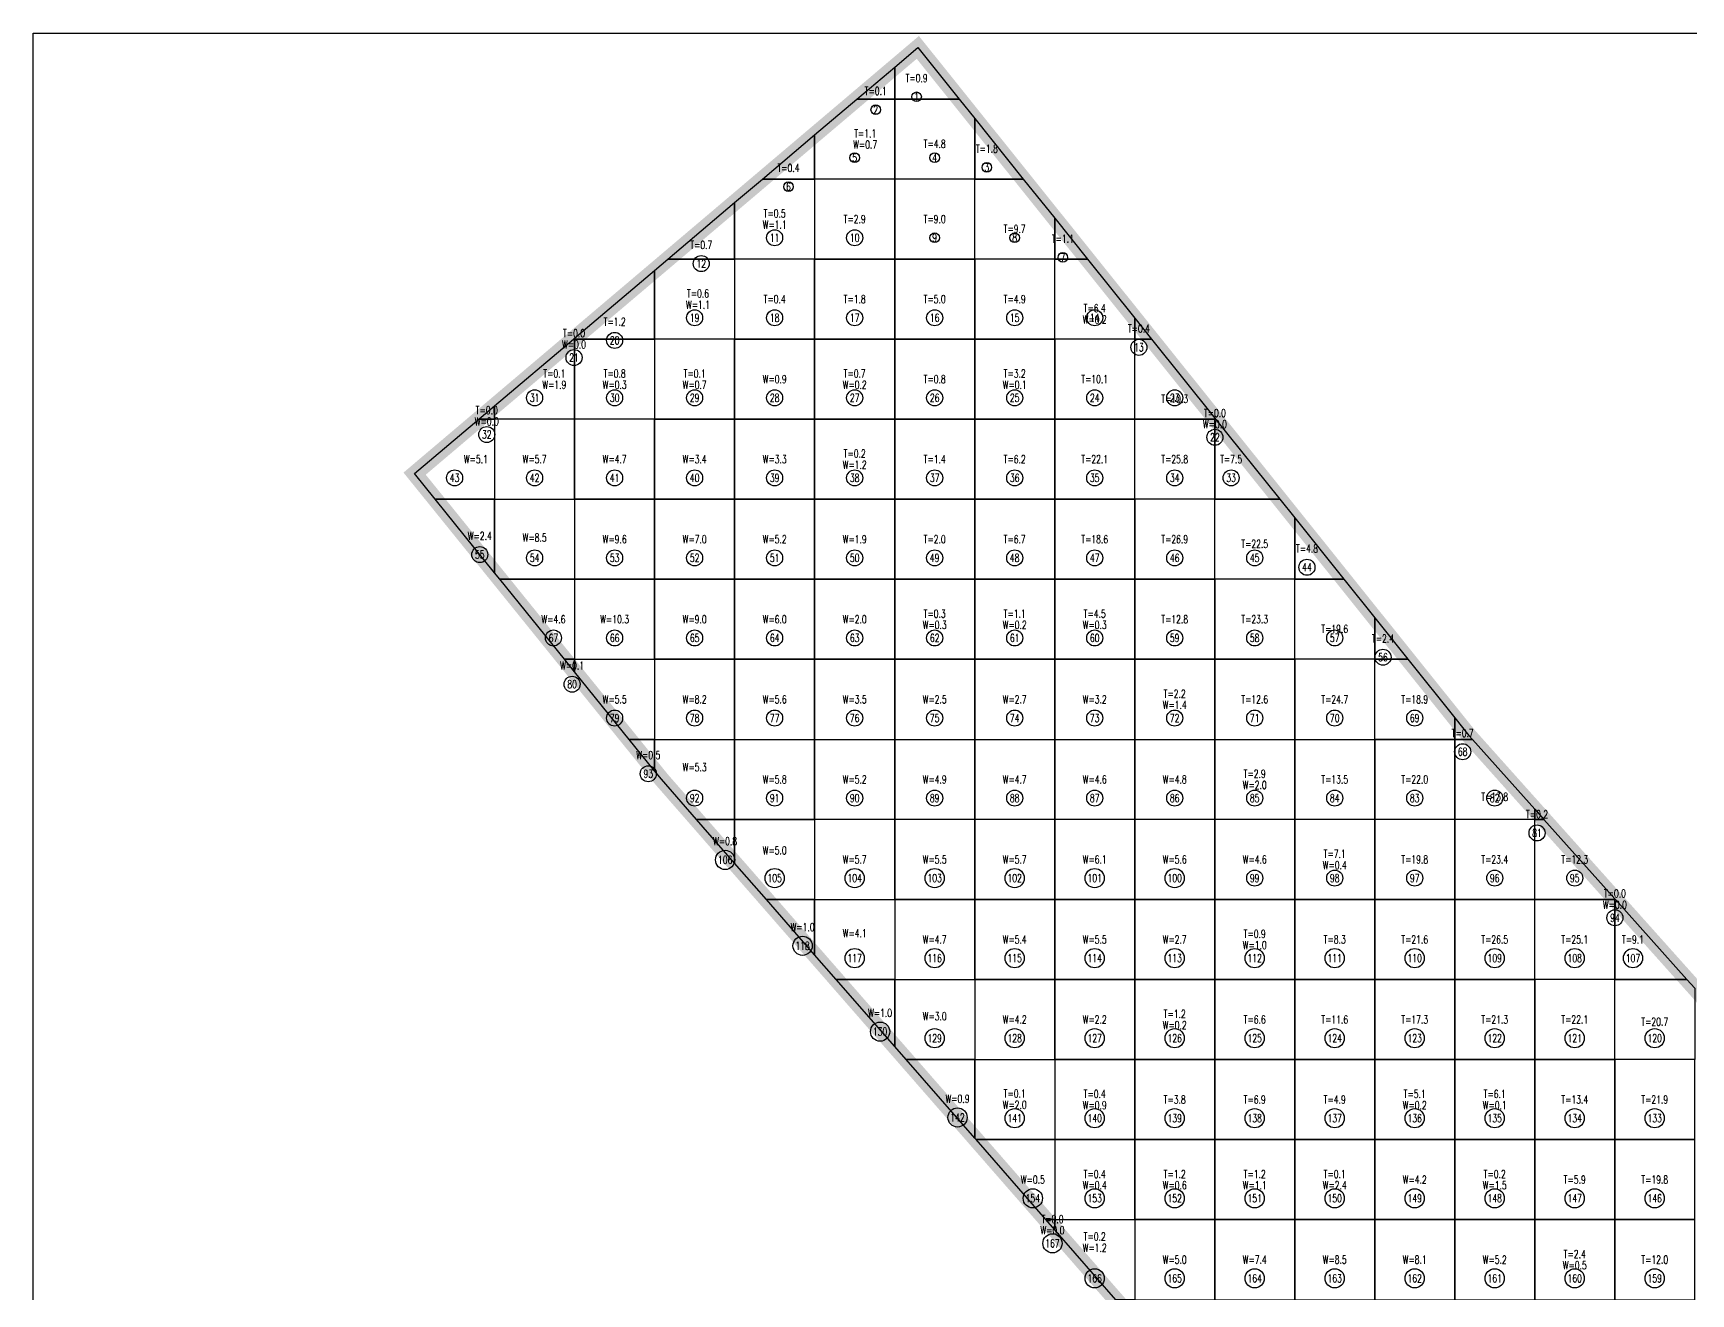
# Model space of a CAD drawing. Extents: x 4283 to 40403, y 1134 to 1764.
# Drawn here: x 19063.5 to 19149.8, y 1606.7 to 1672.4 of the extents above; entities that cross this region are included whole.
import ezdxf
from ezdxf.enums import TextEntityAlignment as Align

# ---------------------------------------------------------------- set-up
doc = ezdxf.new("R2010")
doc.units = 0
for name, color, linetype in [('tdz_23-2方格网', 2, 'Continuous'), ('tdz_23-2方格网计算', 7, 'Continuous'), ('tdz_土方计算图', 7, 'Continuous'), ('tdz_格田', 6, 'Continuous')]:
    doc.layers.add(name, color=color, linetype=linetype)
doc.styles.add('GLandNum', font='txt_____.ttf', dxfattribs={"width": 0.7, "height": 0.5})

msp = doc.modelspace()

# ---------------------------------------------------------------- linework, layer by layer
at = {"layer": 'tdz_23-2方格网', "linetype": 'Continuous'}
for points in [[(19111.686, 1668.93, 2832.918), (19108.327, 1668.93, 2833.15), (19108.327, 1670.596, 2833.1), (19109.533, 1671.617, 2833.025)], [(19108.327, 1670.596, 2833.1), (19108.327, 1668.93, 2833.15), (19106.36, 1668.93, 2833.222)], [(19106.36, 1668.93, 2833.222), (19108.327, 1668.93, 2833.15), (19108.327, 1664.764, 2833.095), (19104.16, 1664.764, 2833.436), (19104.16, 1667.068, 2833.359)], [(19112.494, 1667.923, 2832.878), (19112.494, 1664.764, 2832.675), (19108.327, 1664.764, 2833.095), (19108.327, 1668.93, 2833.15), (19111.686, 1668.93, 2832.918)], [(19115.025, 1664.764, 2832.751), (19112.494, 1664.764, 2832.675), (19112.494, 1667.923, 2832.878)], [(19104.16, 1667.068, 2833.359), (19104.16, 1664.764, 2833.436), (19101.439, 1664.764, 2833.528)], [(19101.439, 1664.764, 2833.528), (19104.16, 1664.764, 2833.436), (19104.16, 1660.597, 2833.577), (19099.994, 1660.597, 2833.726), (19099.994, 1663.54, 2833.618)], [(19104.16, 1664.764, 2833.436), (19104.16, 1660.597, 2833.577), (19108.327, 1660.597, 2833.258), (19108.327, 1664.764, 2833.095)], [(19108.327, 1664.764, 2833.095), (19108.327, 1660.597, 2833.258), (19112.494, 1660.597, 2832.751), (19112.494, 1664.764, 2832.675)], [(19116.66, 1662.722, 2832.682), (19116.66, 1660.597, 2832.592), (19112.494, 1660.597, 2832.751), (19112.494, 1664.764, 2832.675), (19115.025, 1664.764, 2832.751)], [(19099.994, 1663.54, 2833.618), (19099.994, 1660.597, 2833.726), (19096.517, 1660.597, 2833.834)], [(19118.363, 1660.597, 2832.591), (19116.66, 1660.597, 2832.592), (19116.66, 1662.722, 2832.682)], [(19096.517, 1660.597, 2833.834), (19099.994, 1660.597, 2833.726), (19099.994, 1656.43, 2833.903), (19095.827, 1656.43, 2834.018), (19095.827, 1660.012, 2833.877)], [(19099.994, 1660.597, 2833.726), (19099.994, 1656.43, 2833.903), (19104.16, 1656.43, 2833.662), (19104.16, 1660.597, 2833.577)], [(19104.16, 1660.597, 2833.577), (19104.16, 1656.43, 2833.662), (19108.327, 1656.43, 2833.406), (19108.327, 1660.597, 2833.258)], [(19108.327, 1660.597, 2833.258), (19108.327, 1656.43, 2833.406), (19112.494, 1656.43, 2833.29), (19112.494, 1660.597, 2832.751)], [(19112.494, 1660.597, 2832.751), (19112.494, 1656.43, 2833.29), (19116.66, 1656.43, 2833.177), (19116.66, 1660.597, 2832.592)], [(19120.827, 1657.522, 2832.47), (19120.827, 1656.43, 2832.452), (19116.66, 1656.43, 2833.177), (19116.66, 1660.597, 2832.592), (19118.363, 1660.597, 2832.591)], [(19095.827, 1660.012, 2833.877), (19095.827, 1656.43, 2834.018), (19091.66, 1656.43, 2834.137), (19091.66, 1656.484, 2834.136)], [(19121.701, 1656.43, 2832.439), (19120.827, 1656.43, 2832.452), (19120.827, 1657.522, 2832.47)], [(19091.596, 1656.43, 2834.14), (19091.66, 1656.43, 2834.137), (19091.66, 1652.264, 2834.422), (19087.494, 1652.264, 2834.606), (19087.494, 1652.956, 2834.551)], [(19091.66, 1656.484, 2834.136), (19091.66, 1656.43, 2834.137), (19091.596, 1656.43, 2834.14)], [(19091.66, 1652.264, 2834.422), (19091.66, 1656.43, 2834.137), (19095.827, 1656.43, 2834.018), (19095.827, 1652.264, 2834.208)], [(19095.827, 1656.43, 2834.018), (19095.827, 1652.264, 2834.208), (19099.994, 1652.264, 2834.039), (19099.994, 1656.43, 2833.903)], [(19099.994, 1656.43, 2833.903), (19099.994, 1652.264, 2834.039), (19104.16, 1652.264, 2833.854), (19104.16, 1656.43, 2833.662)], [(19104.16, 1656.43, 2833.662), (19104.16, 1652.264, 2833.854), (19108.327, 1652.264, 2833.537), (19108.327, 1656.43, 2833.406)], [(19108.327, 1656.43, 2833.406), (19108.327, 1652.264, 2833.537), (19112.494, 1652.264, 2833.412), (19112.494, 1656.43, 2833.29)], [(19112.494, 1656.43, 2833.29), (19112.494, 1652.264, 2833.412), (19116.66, 1652.264, 2832.852), (19116.66, 1656.43, 2833.177)], [(19116.66, 1656.43, 2833.177), (19116.66, 1652.264, 2832.852), (19120.827, 1652.264, 2832.131), (19120.827, 1656.43, 2832.452)], [(19124.994, 1652.322, 2832.323), (19124.994, 1652.264, 2832.323), (19120.827, 1652.264, 2832.131), (19120.827, 1656.43, 2832.452), (19121.701, 1656.43, 2832.439)], [(19087.494, 1652.956, 2834.551), (19087.494, 1652.264, 2834.606), (19086.675, 1652.264, 2834.637)], [(19086.675, 1652.264, 2834.637), (19087.494, 1652.264, 2834.606), (19087.494, 1648.097, 2834.973), (19084.403, 1648.097, 2834.973), (19083.327, 1649.429, 2834.987)], [(19087.494, 1652.264, 2834.606), (19087.494, 1648.097, 2834.973), (19091.66, 1648.097, 2834.781), (19091.66, 1652.264, 2834.422)], [(19091.66, 1652.264, 2834.422), (19091.66, 1648.097, 2834.781), (19095.827, 1648.097, 2834.465), (19095.827, 1652.264, 2834.208)], [(19095.827, 1652.264, 2834.208), (19095.827, 1648.097, 2834.465), (19099.994, 1648.097, 2834.223), (19099.994, 1652.264, 2834.039)], [(19099.994, 1652.264, 2834.039), (19099.994, 1648.097, 2834.223), (19104.16, 1648.097, 2834.032), (19104.16, 1652.264, 2833.854)], [(19104.16, 1652.264, 2833.854), (19104.16, 1648.097, 2834.032), (19108.327, 1648.097, 2833.654), (19108.327, 1652.264, 2833.537)], [(19108.327, 1652.264, 2833.537), (19108.327, 1648.097, 2833.654), (19112.494, 1648.097, 2833.346), (19112.494, 1652.264, 2833.412)], [(19112.494, 1652.264, 2833.412), (19112.494, 1648.097, 2833.346), (19116.66, 1648.097, 2832.779), (19116.66, 1652.264, 2832.852)], [(19116.66, 1652.264, 2832.852), (19116.66, 1648.097, 2832.779), (19120.827, 1648.097, 2831.929), (19120.827, 1652.264, 2832.131)], [(19120.827, 1648.097, 2831.929), (19120.827, 1652.264, 2832.131), (19124.994, 1652.264, 2832.323), (19124.994, 1648.097, 2832.045)], [(19125.04, 1652.264, 2832.322), (19124.994, 1652.264, 2832.323), (19124.994, 1652.322, 2832.323)], [(19124.994, 1652.264, 2832.323), (19125.04, 1652.264, 2832.322), (19128.378, 1648.097, 2832.204), (19124.994, 1648.097, 2832.045)], [(19084.403, 1648.097, 2834.973), (19087.494, 1648.097, 2834.973), (19087.494, 1644.273, 2834.938)], [(19087.494, 1644.273, 2834.938), (19087.494, 1648.097, 2834.973), (19091.66, 1648.097, 2834.781), (19091.66, 1643.93, 2834.997), (19087.77, 1643.93, 2834.934)], [(19091.66, 1648.097, 2834.781), (19091.66, 1643.93, 2834.997), (19095.827, 1643.93, 2834.692), (19095.827, 1648.097, 2834.465)], [(19095.827, 1648.097, 2834.465), (19095.827, 1643.93, 2834.692), (19099.994, 1643.93, 2834.431), (19099.994, 1648.097, 2834.223)], [(19099.994, 1648.097, 2834.223), (19099.994, 1643.93, 2834.431), (19104.16, 1643.93, 2834.121), (19104.16, 1648.097, 2834.032)], [(19104.16, 1648.097, 2834.032), (19104.16, 1643.93, 2834.121), (19108.327, 1643.93, 2833.776), (19108.327, 1648.097, 2833.654)], [(19108.327, 1648.097, 2833.654), (19108.327, 1643.93, 2833.776), (19112.494, 1643.93, 2833.526), (19112.494, 1648.097, 2833.346)], [(19112.494, 1648.097, 2833.346), (19112.494, 1643.93, 2833.526), (19116.66, 1643.93, 2833.249), (19116.66, 1648.097, 2832.779)], [(19116.66, 1648.097, 2832.779), (19116.66, 1643.93, 2833.249), (19120.827, 1643.93, 2832.597), (19120.827, 1648.097, 2831.929)], [(19120.827, 1648.097, 2831.929), (19120.827, 1643.93, 2832.597), (19124.994, 1643.93, 2832.099), (19124.994, 1648.097, 2832.045)], [(19129.16, 1647.121, 2832.177), (19129.16, 1643.93, 2831.959), (19124.994, 1643.93, 2832.099), (19124.994, 1648.097, 2832.045), (19128.378, 1648.097, 2832.204)], [(19131.717, 1643.93, 2832.088), (19129.16, 1643.93, 2831.959), (19129.16, 1647.121, 2832.177)], [(19087.77, 1643.93, 2834.934), (19091.66, 1643.93, 2834.997), (19091.66, 1639.764, 2834.91), (19091.138, 1639.764, 2834.894)], [(19091.66, 1643.93, 2834.997), (19091.66, 1639.764, 2834.91), (19095.827, 1639.764, 2834.823), (19095.827, 1643.93, 2834.692)], [(19095.827, 1643.93, 2834.692), (19095.827, 1639.764, 2834.823), (19099.994, 1639.764, 2834.532), (19099.994, 1643.93, 2834.431)], [(19099.994, 1643.93, 2834.431), (19099.994, 1639.764, 2834.532), (19104.16, 1639.764, 2834.228), (19104.16, 1643.93, 2834.121)], [(19104.16, 1643.93, 2834.121), (19104.16, 1639.764, 2834.228), (19108.327, 1639.764, 2833.93), (19108.327, 1643.93, 2833.776)], [(19108.327, 1643.93, 2833.776), (19108.327, 1639.764, 2833.93), (19112.494, 1639.764, 2833.731), (19112.494, 1643.93, 2833.526)], [(19112.494, 1643.93, 2833.526), (19112.494, 1639.764, 2833.731), (19116.66, 1639.764, 2833.572), (19116.66, 1643.93, 2833.249)], [(19116.66, 1643.93, 2833.249), (19116.66, 1639.764, 2833.572), (19120.827, 1639.764, 2833.402), (19120.827, 1643.93, 2832.597)], [(19120.827, 1643.93, 2832.597), (19120.827, 1639.764, 2833.402), (19124.994, 1639.764, 2832.492), (19124.994, 1643.93, 2832.099)], [(19124.994, 1643.93, 2832.099), (19124.994, 1639.764, 2832.492), (19129.16, 1639.764, 2832.233), (19129.16, 1643.93, 2831.959)], [(19133.327, 1641.921, 2832.031), (19133.327, 1639.764, 2831.874), (19129.16, 1639.764, 2832.233), (19129.16, 1643.93, 2831.959), (19131.717, 1643.93, 2832.088)], [(19135.055, 1639.764, 2831.97), (19133.327, 1639.764, 2831.874), (19133.327, 1641.921, 2832.031)], [(19091.138, 1639.764, 2834.894), (19091.66, 1639.764, 2834.91), (19091.66, 1639.117, 2834.888)], [(19091.66, 1639.117, 2834.888), (19091.66, 1639.764, 2834.91), (19095.827, 1639.764, 2834.823), (19095.827, 1635.597, 2834.847), (19094.505, 1635.597, 2834.855)], [(19095.827, 1639.764, 2834.823), (19095.827, 1635.597, 2834.847), (19099.994, 1635.597, 2834.567), (19099.994, 1639.764, 2834.532)], [(19099.994, 1639.764, 2834.532), (19099.994, 1635.597, 2834.567), (19104.16, 1635.597, 2834.331), (19104.16, 1639.764, 2834.228)], [(19104.16, 1639.764, 2834.228), (19104.16, 1635.597, 2834.331), (19108.327, 1635.597, 2834.119), (19108.327, 1639.764, 2833.93)], [(19108.327, 1639.764, 2833.93), (19108.327, 1635.597, 2834.119), (19112.494, 1635.597, 2833.924), (19112.494, 1639.764, 2833.731)], [(19112.494, 1639.764, 2833.731), (19112.494, 1635.597, 2833.924), (19116.66, 1635.597, 2833.733), (19116.66, 1639.764, 2833.572)], [(19116.66, 1639.764, 2833.572), (19116.66, 1635.597, 2833.733), (19120.827, 1635.597, 2833.542), (19120.827, 1639.764, 2833.402)], [(19120.827, 1639.764, 2833.402), (19120.827, 1635.597, 2833.542), (19124.994, 1635.597, 2833.354), (19124.994, 1639.764, 2832.492)], [(19124.994, 1639.764, 2832.492), (19124.994, 1635.597, 2833.354), (19129.16, 1635.597, 2832.209), (19129.16, 1639.764, 2832.233)], [(19129.16, 1639.764, 2832.233), (19129.16, 1635.597, 2832.209), (19133.327, 1635.597, 2831.907), (19133.327, 1639.764, 2831.874)], [(19137.494, 1636.72, 2831.884), (19137.494, 1635.597, 2831.885), (19133.327, 1635.597, 2831.907), (19133.327, 1639.764, 2831.874), (19135.055, 1639.764, 2831.97)], [(19138.412, 1635.597, 2831.858), (19137.494, 1635.597, 2831.885), (19137.494, 1636.72, 2831.884), (19138.234, 1635.796, 2831.858)], [(19094.505, 1635.597, 2834.855), (19095.827, 1635.597, 2834.847), (19095.827, 1633.962, 2834.839)], [(19095.827, 1633.962, 2834.839), (19095.827, 1635.597, 2834.847), (19099.994, 1635.597, 2834.567), (19099.994, 1631.43, 2834.688), (19098.009, 1631.43, 2834.777), (19096.185, 1633.519, 2834.835)], [(19099.994, 1631.43, 2834.688), (19099.994, 1635.597, 2834.567), (19104.16, 1635.597, 2834.331), (19104.16, 1631.43, 2834.488)], [(19104.16, 1631.43, 2834.488), (19104.16, 1635.597, 2834.331), (19108.327, 1635.597, 2834.119), (19108.327, 1631.43, 2834.289)], [(19108.327, 1631.43, 2834.289), (19108.327, 1635.597, 2834.119), (19112.494, 1635.597, 2833.924), (19112.494, 1631.43, 2834.082)], [(19112.494, 1631.43, 2834.082), (19112.494, 1635.597, 2833.924), (19116.66, 1635.597, 2833.733), (19116.66, 1631.43, 2833.883)], [(19116.66, 1631.43, 2833.883), (19116.66, 1635.597, 2833.733), (19120.827, 1635.597, 2833.542), (19120.827, 1631.43, 2833.685)], [(19120.827, 1631.43, 2833.685), (19120.827, 1635.597, 2833.542), (19124.994, 1635.597, 2833.354), (19124.994, 1631.43, 2833.508)], [(19124.994, 1631.43, 2833.508), (19124.994, 1635.597, 2833.354), (19129.16, 1635.597, 2832.209), (19129.16, 1631.43, 2833.307)], [(19129.16, 1631.43, 2833.307), (19129.16, 1635.597, 2832.209), (19133.327, 1635.597, 2831.907), (19133.327, 1631.43, 2832.378)], [(19133.327, 1631.43, 2832.378), (19133.327, 1635.597, 2831.907), (19137.494, 1635.597, 2831.885), (19137.494, 1631.43, 2832.042)], [(19141.66, 1631.965, 2831.838), (19141.66, 1631.43, 2831.789), (19137.494, 1631.43, 2832.042), (19137.494, 1635.597, 2831.885), (19138.412, 1635.597, 2831.858)], [(19142.138, 1631.43, 2831.835), (19141.66, 1631.43, 2831.789), (19141.66, 1631.965, 2831.838)], [(19098.009, 1631.43, 2834.777), (19099.994, 1631.43, 2834.688), (19099.994, 1629.158, 2834.713)], [(19099.994, 1629.158, 2834.713), (19099.994, 1631.43, 2834.688), (19104.16, 1631.43, 2834.488), (19104.16, 1627.264, 2834.558), (19101.648, 1627.264, 2834.661)], [(19104.16, 1631.43, 2834.488), (19104.16, 1627.264, 2834.558), (19108.327, 1627.264, 2834.359), (19108.327, 1631.43, 2834.289)], [(19108.327, 1631.43, 2834.289), (19108.327, 1627.264, 2834.359), (19112.494, 1627.264, 2834.167), (19112.494, 1631.43, 2834.082)], [(19112.494, 1631.43, 2834.082), (19112.494, 1627.264, 2834.167), (19116.66, 1627.264, 2834.023), (19116.66, 1631.43, 2833.883)], [(19116.66, 1631.43, 2833.883), (19116.66, 1627.264, 2834.023), (19120.827, 1627.264, 2833.839), (19120.827, 1631.43, 2833.685)], [(19120.827, 1631.43, 2833.685), (19120.827, 1627.264, 2833.839), (19124.994, 1627.264, 2833.567), (19124.994, 1631.43, 2833.508)], [(19124.994, 1631.43, 2833.508), (19124.994, 1627.264, 2833.567), (19129.16, 1627.264, 2833.31), (19129.16, 1631.43, 2833.307)], [(19129.16, 1631.43, 2833.307), (19129.16, 1627.264, 2833.31), (19133.327, 1627.264, 2832.427), (19133.327, 1631.43, 2832.378)], [(19133.327, 1631.43, 2832.378), (19133.327, 1627.264, 2832.427), (19137.494, 1627.264, 2832.062), (19137.494, 1631.43, 2832.042)], [(19137.494, 1631.43, 2832.042), (19137.494, 1627.264, 2832.062), (19141.66, 1627.264, 2831.758), (19141.66, 1631.43, 2831.789)], [(19145.827, 1627.305, 2831.812), (19145.827, 1627.264, 2831.812), (19141.66, 1627.264, 2831.758), (19141.66, 1631.43, 2831.789), (19142.138, 1631.43, 2831.835)], [(19101.648, 1627.264, 2834.661), (19104.16, 1627.264, 2834.558), (19104.16, 1624.387, 2834.581)], [(19104.16, 1624.387, 2834.581), (19104.16, 1627.264, 2834.558), (19108.327, 1627.264, 2834.359), (19108.327, 1623.097, 2834.429), (19105.287, 1623.097, 2834.545)], [(19108.327, 1627.264, 2834.359), (19108.327, 1623.097, 2834.429), (19112.494, 1623.097, 2834.229), (19112.494, 1627.264, 2834.167)], [(19112.494, 1627.264, 2834.167), (19112.494, 1623.097, 2834.229), (19116.66, 1623.097, 2834.097), (19116.66, 1627.264, 2834.023)], [(19116.66, 1627.264, 2834.023), (19116.66, 1623.097, 2834.097), (19120.827, 1623.097, 2833.789), (19120.827, 1627.264, 2833.839)], [(19120.827, 1627.264, 2833.839), (19120.827, 1623.097, 2833.789), (19124.994, 1623.097, 2833.489), (19124.994, 1627.264, 2833.567)], [(19124.994, 1627.264, 2833.567), (19124.994, 1623.097, 2833.489), (19129.16, 1623.097, 2833.082), (19129.16, 1627.264, 2833.31)], [(19129.16, 1627.264, 2833.31), (19129.16, 1623.097, 2833.082), (19133.327, 1623.097, 2832.57), (19133.327, 1627.264, 2832.427)], [(19133.327, 1627.264, 2832.427), (19133.327, 1623.097, 2832.57), (19137.494, 1623.097, 2832.003), (19137.494, 1627.264, 2832.062)], [(19137.494, 1627.264, 2832.062), (19137.494, 1623.097, 2832.003), (19141.66, 1623.097, 2831.81), (19141.66, 1627.264, 2831.758)], [(19141.66, 1623.097, 2831.81), (19141.66, 1627.264, 2831.758), (19145.827, 1627.264, 2831.812), (19145.827, 1623.097, 2831.678)], [(19145.864, 1627.264, 2831.812), (19145.827, 1627.264, 2831.812), (19145.827, 1627.305, 2831.812)], [(19145.827, 1627.264, 2831.812), (19145.864, 1627.264, 2831.812), (19149.589, 1623.097, 2831.789), (19145.827, 1623.097, 2831.678)], [(19105.287, 1623.097, 2834.545), (19108.327, 1623.097, 2834.429), (19108.327, 1619.617, 2834.448)], [(19108.327, 1619.617, 2834.448), (19108.327, 1623.097, 2834.429), (19112.494, 1623.097, 2834.229), (19112.494, 1618.93, 2834.303), (19108.926, 1618.93, 2834.429)], [(19112.494, 1623.097, 2834.229), (19112.494, 1618.93, 2834.303), (19116.66, 1618.93, 2834.117), (19116.66, 1623.097, 2834.097)], [(19116.66, 1623.097, 2834.097), (19116.66, 1618.93, 2834.117), (19120.827, 1618.93, 2833.76), (19120.827, 1623.097, 2833.789)], [(19120.827, 1623.097, 2833.789), (19120.827, 1618.93, 2833.76), (19124.994, 1618.93, 2833.438), (19124.994, 1623.097, 2833.489)], [(19124.994, 1623.097, 2833.489), (19124.994, 1618.93, 2833.438), (19129.16, 1618.93, 2832.992), (19129.16, 1623.097, 2833.082)], [(19129.16, 1623.097, 2833.082), (19129.16, 1618.93, 2832.992), (19133.327, 1618.93, 2832.921), (19133.327, 1623.097, 2832.57)], [(19133.327, 1623.097, 2832.57), (19133.327, 1618.93, 2832.921), (19137.494, 1618.93, 2832.542), (19137.494, 1623.097, 2832.003)], [(19137.494, 1623.097, 2832.003), (19137.494, 1618.93, 2832.542), (19141.66, 1618.93, 2832.371), (19141.66, 1623.097, 2831.81)], [(19141.66, 1623.097, 2831.81), (19141.66, 1618.93, 2832.371), (19145.827, 1618.93, 2831.989), (19145.827, 1623.097, 2831.678)], [(19149.994, 1622.645, 2831.787), (19149.994, 1618.93, 2831.591), (19145.827, 1618.93, 2831.989), (19145.827, 1623.097, 2831.678), (19149.589, 1623.097, 2831.789)], [(19108.926, 1618.93, 2834.429), (19112.494, 1618.93, 2834.303), (19112.494, 1614.846, 2834.316)], [(19112.494, 1614.846, 2834.316), (19112.494, 1618.93, 2834.303), (19116.66, 1618.93, 2834.117), (19116.66, 1614.764, 2834.179), (19112.565, 1614.764, 2834.313)], [(19116.66, 1618.93, 2834.117), (19116.66, 1614.764, 2834.179), (19120.827, 1614.764, 2833.828), (19120.827, 1618.93, 2833.76)], [(19120.827, 1618.93, 2833.76), (19120.827, 1614.764, 2833.828), (19124.994, 1614.764, 2833.508), (19124.994, 1618.93, 2833.438)], [(19124.994, 1618.93, 2833.438), (19124.994, 1614.764, 2833.508), (19129.16, 1614.764, 2833.424), (19129.16, 1618.93, 2832.992)], [(19129.16, 1618.93, 2832.992), (19129.16, 1614.764, 2833.424), (19133.327, 1614.764, 2833.372), (19133.327, 1618.93, 2832.921)], [(19133.327, 1618.93, 2832.921), (19133.327, 1614.764, 2833.372), (19137.494, 1614.764, 2833.25), (19137.494, 1618.93, 2832.542)], [(19137.494, 1618.93, 2832.542), (19137.494, 1614.764, 2833.25), (19141.66, 1614.764, 2832.848), (19141.66, 1618.93, 2832.371)], [(19141.66, 1618.93, 2832.371), (19141.66, 1614.764, 2832.848), (19145.827, 1614.764, 2832.207), (19145.827, 1618.93, 2831.989)], [(19145.827, 1618.93, 2831.989), (19145.827, 1614.764, 2832.207), (19149.994, 1614.764, 2831.726), (19149.994, 1618.93, 2831.591)], [(19112.565, 1614.764, 2834.313), (19116.66, 1614.764, 2834.179), (19116.66, 1610.597, 2834.191), (19116.204, 1610.597, 2834.198)], [(19116.66, 1614.764, 2834.179), (19116.66, 1610.597, 2834.191), (19120.827, 1610.597, 2834.101), (19120.827, 1614.764, 2833.828)], [(19120.827, 1614.764, 2833.828), (19120.827, 1610.597, 2834.101), (19124.994, 1610.597, 2833.912), (19124.994, 1614.764, 2833.508)], [(19124.994, 1614.764, 2833.508), (19124.994, 1610.597, 2833.912), (19129.16, 1610.597, 2833.824), (19129.16, 1614.764, 2833.424)], [(19129.16, 1614.764, 2833.424), (19129.16, 1610.597, 2833.824), (19133.327, 1610.597, 2833.639), (19133.327, 1614.764, 2833.372)], [(19133.327, 1614.764, 2833.372), (19133.327, 1610.597, 2833.639), (19137.494, 1610.597, 2833.429), (19137.494, 1614.764, 2833.25)], [(19137.494, 1614.764, 2833.25), (19137.494, 1610.597, 2833.429), (19141.66, 1610.597, 2833.059), (19141.66, 1614.764, 2832.848)], [(19141.66, 1614.764, 2832.848), (19141.66, 1610.597, 2833.059), (19145.827, 1610.597, 2832.503), (19145.827, 1614.764, 2832.207)], [(19145.827, 1614.764, 2832.207), (19145.827, 1610.597, 2832.503), (19149.994, 1610.597, 2831.753), (19149.994, 1614.764, 2831.726)], [(19116.204, 1610.597, 2834.198), (19116.66, 1610.597, 2834.191), (19116.66, 1610.075, 2834.183)], [(19116.66, 1610.075, 2834.183), (19116.66, 1610.597, 2834.191), (19120.827, 1610.597, 2834.101), (19120.827, 1606.43, 2834.271), (19119.844, 1606.43, 2834.258)], [(19120.827, 1610.597, 2834.101), (19120.827, 1606.43, 2834.271), (19124.994, 1606.43, 2834.232), (19124.994, 1610.597, 2833.912)], [(19124.994, 1610.597, 2833.912), (19124.994, 1606.43, 2834.232), (19129.16, 1606.43, 2834.085), (19129.16, 1610.597, 2833.824)], [(19129.16, 1610.597, 2833.824), (19129.16, 1606.43, 2834.085), (19133.327, 1606.43, 2833.889), (19133.327, 1610.597, 2833.639)], [(19133.327, 1610.597, 2833.639), (19133.327, 1606.43, 2833.889), (19137.494, 1606.43, 2833.65), (19137.494, 1610.597, 2833.429)], [(19137.494, 1610.597, 2833.429), (19137.494, 1606.43, 2833.65), (19141.66, 1606.43, 2833.318), (19141.66, 1610.597, 2833.059)], [(19141.66, 1610.597, 2833.059), (19141.66, 1606.43, 2833.318), (19145.827, 1606.43, 2832.838), (19145.827, 1610.597, 2832.503)], [(19145.827, 1610.597, 2832.503), (19145.827, 1606.43, 2832.838), (19149.994, 1606.43, 2832.528), (19149.994, 1610.597, 2831.753)]]:
    msp.add_polyline3d(points, close=True, dxfattribs=at)
at = {"layer": 'tdz_23-2方格网计算', "color": 7, "linetype": 'Continuous'}
for centre, radius in [((19109.468, 1669.046), 0.25), ((19107.343, 1668.374), 0.25), ((19106.244, 1665.875), 0.25), ((19110.41, 1665.875), 0.25), ((19113.126, 1665.371), 0.25), ((19102.799, 1664.367), 0.25), ((19102.077, 1661.708), 0.417), ((19106.244, 1661.708), 0.417), ((19110.41, 1661.708), 0.25), ((19114.577, 1661.708), 0.25), ((19098.255, 1660.361), 0.417), ((19117.086, 1660.687), 0.25), ((19097.91, 1657.541), 0.417), ((19102.077, 1657.541), 0.417), ((19106.244, 1657.541), 0.417), ((19110.41, 1657.541), 0.417), ((19114.577, 1657.541), 0.417), ((19118.744, 1657.541), 0.417), ((19093.744, 1656.367), 0.417), ((19091.628, 1655.472), 0.417), ((19121.046, 1656.004), 0.417), ((19089.577, 1653.375), 0.417), ((19093.744, 1653.375), 0.417), ((19097.91, 1653.375), 0.417), ((19102.077, 1653.375), 0.417), ((19106.244, 1653.375), 0.417), ((19110.41, 1653.375), 0.417), ((19114.577, 1653.375), 0.417), ((19118.744, 1653.375), 0.417), ((19122.91, 1653.375), 0.417), ((19087.084, 1651.465), 0.417), ((19125.005, 1651.32), 0.417), ((19085.41, 1649.208), 0.417), ((19089.577, 1649.208), 0.417), ((19093.744, 1649.208), 0.417), ((19097.91, 1649.208), 0.417), ((19102.077, 1649.208), 0.417), ((19106.244, 1649.208), 0.417), ((19110.41, 1649.208), 0.417), ((19114.577, 1649.208), 0.417), ((19118.744, 1649.208), 0.417), ((19122.91, 1649.208), 0.417), ((19125.851, 1649.208), 0.417), ((19086.721, 1645.213), 0.417), ((19089.577, 1645.041), 0.417), ((19093.744, 1645.041), 0.417), ((19097.91, 1645.041), 0.417), ((19102.077, 1645.041), 0.417), ((19106.244, 1645.041), 0.417), ((19110.41, 1645.041), 0.417), ((19114.577, 1645.041), 0.417), ((19118.744, 1645.041), 0.417), ((19122.91, 1645.041), 0.417), ((19127.077, 1645.041), 0.417), ((19129.799, 1644.554), 0.417), ((19090.557, 1640.875), 0.417), ((19093.744, 1640.875), 0.417), ((19097.91, 1640.875), 0.417), ((19102.077, 1640.875), 0.417), ((19106.244, 1640.875), 0.417), ((19110.41, 1640.875), 0.417), ((19114.577, 1640.875), 0.417), ((19118.744, 1640.875), 0.417), ((19122.91, 1640.875), 0.417), ((19127.077, 1640.875), 0.417), ((19131.244, 1640.875), 0.417), ((19133.759, 1639.87), 0.417), ((19091.53, 1638.468), 0.417), ((19093.744, 1636.708), 0.417), ((19097.91, 1636.708), 0.417), ((19102.077, 1636.708), 0.417), ((19106.244, 1636.708), 0.417), ((19110.41, 1636.708), 0.417), ((19114.577, 1636.708), 0.417), ((19118.744, 1636.708), 0.417), ((19122.91, 1636.708), 0.417), ((19127.077, 1636.708), 0.417), ((19131.244, 1636.708), 0.417), ((19135.41, 1636.708), 0.417), ((19137.908, 1634.955), 0.417), ((19095.496, 1633.807), 0.417), ((19097.91, 1632.541), 0.417), ((19102.077, 1632.541), 0.417), ((19106.244, 1632.541), 0.417), ((19110.41, 1632.541), 0.417), ((19114.577, 1632.541), 0.417), ((19118.744, 1632.541), 0.417), ((19122.91, 1632.541), 0.417), ((19127.077, 1632.541), 0.417), ((19131.244, 1632.541), 0.417), ((19135.41, 1632.541), 0.417), ((19139.577, 1632.541), 0.417), ((19141.78, 1630.725), 0.417), ((19099.497, 1629.322), 0.5), ((19102.077, 1628.375), 0.5), ((19106.244, 1628.375), 0.5), ((19110.41, 1628.375), 0.5), ((19114.577, 1628.375), 0.5), ((19118.744, 1628.375), 0.5), ((19122.91, 1628.375), 0.5), ((19127.077, 1628.375), 0.417), ((19131.244, 1628.375), 0.417), ((19135.41, 1628.375), 0.417), ((19139.577, 1628.375), 0.417), ((19143.744, 1628.375), 0.417), ((19145.836, 1626.312), 0.417), ((19103.532, 1624.853), 0.5), ((19106.244, 1624.208), 0.5), ((19110.41, 1624.208), 0.5), ((19114.577, 1624.208), 0.5), ((19118.744, 1624.208), 0.5), ((19122.91, 1624.208), 0.5), ((19127.077, 1624.208), 0.5), ((19131.244, 1624.208), 0.5), ((19135.41, 1624.208), 0.5), ((19139.577, 1624.208), 0.5), ((19143.744, 1624.208), 0.5), ((19146.777, 1624.208), 0.5), ((19107.567, 1620.385), 0.5), ((19110.41, 1620.041), 0.5), ((19114.577, 1620.041), 0.5), ((19118.744, 1620.041), 0.5), ((19122.91, 1620.041), 0.5), ((19127.077, 1620.041), 0.5), ((19131.244, 1620.041), 0.5), ((19135.41, 1620.041), 0.5), ((19139.577, 1620.041), 0.5), ((19143.744, 1620.041), 0.5), ((19147.91, 1620.041), 0.5), ((19111.602, 1615.916), 0.5), ((19114.577, 1615.875), 0.5), ((19118.744, 1615.875), 0.5), ((19122.91, 1615.875), 0.5), ((19127.077, 1615.875), 0.5), ((19131.244, 1615.875), 0.5), ((19135.41, 1615.875), 0.5), ((19139.577, 1615.875), 0.5), ((19143.744, 1615.875), 0.5), ((19147.91, 1615.875), 0.5), ((19115.523, 1611.708), 0.5), ((19118.744, 1611.708), 0.5), ((19122.91, 1611.708), 0.5), ((19127.077, 1611.708), 0.5), ((19131.244, 1611.708), 0.5), ((19135.41, 1611.708), 0.5), ((19139.577, 1611.708), 0.5), ((19143.744, 1611.708), 0.5), ((19147.91, 1611.708), 0.5), ((19116.546, 1609.364), 0.5), ((19118.744, 1607.541), 0.5), ((19122.91, 1607.541), 0.5), ((19127.077, 1607.541), 0.5), ((19131.244, 1607.541), 0.5), ((19135.41, 1607.541), 0.5), ((19139.577, 1607.541), 0.5), ((19143.744, 1607.541), 0.5), ((19147.91, 1607.541), 0.5)]:
    msp.add_circle(centre, radius, dxfattribs=at)
at = {"layer": 'tdz_土方计算图', "linetype": 'Continuous'}
for points in [[(19063.46, 1672.357), (19193.46, 1672.357)], [(19063.46, 1512.357), (19063.46, 1512.357), (19063.46, 1672.357), (19063.46, 1672.357)]]:
    msp.add_lwpolyline(points, dxfattribs=at)
at = {"layer": 'tdz_格田', "linetype": 'Continuous', "lineweight": 60, "const_width": 0.833}
msp.add_lwpolyline([(19083.327, 1649.429), (19109.533, 1671.617), (19138.234, 1635.796), (19173.593, 1596.252), (19148.956, 1573.097), (19096.185, 1633.519), (19083.327, 1649.429)], close=True, dxfattribs=at)

# ---------------------------------------------------------------- texts
at = {"layer": 'tdz_23-2方格网计算', "color": 2, "linetype": 'Continuous', "style": 'GLandNum', "width": 0.7}
for s, p in [('T=0.9', (19109.468, 1670.018)), ('T=0.1', (19107.343, 1669.347)), ('T=1.1', (19106.793, 1667.139)), ('T=4.8', (19110.41, 1666.595)), ('T=1.8', (19113.126, 1666.343)), ('T=0.4', (19102.799, 1665.34)), ('T=0.5', (19102.077, 1662.972)), ('T=2.9', (19106.244, 1662.68)), ('T=9.0', (19110.41, 1662.68)), ('T=9.7', (19114.577, 1662.17)), ('T=0.7', (19098.255, 1661.333)), ('T=1.1', (19117.086, 1661.66)), ('T=0.6', (19098.083, 1658.805)), ('T=0.4', (19102.077, 1658.514)), ('T=1.8', (19106.244, 1658.514)), ('T=5.0', (19110.41, 1658.514)), ('T=4.9', (19114.577, 1658.514)), ('T=6.4', (19118.744, 1658.037)), ('T=0.0', (19091.628, 1656.735)), ('T=1.2', (19093.744, 1657.339)), ('T=0.4', (19121.046, 1656.976)), ('T=0.1', (19090.603, 1654.639)), ('T=0.8', (19093.744, 1654.639)), ('T=0.1', (19097.91, 1654.639)), ('T=0.7', (19106.244, 1654.639)), ('T=0.8', (19110.41, 1654.347)), ('T=3.2', (19114.577, 1654.639)), ('T=10.1', (19118.744, 1654.347)), ('T=10.3', (19122.91, 1653.32)), ('T=0.0', (19087.084, 1652.728)), ('T=0.0', (19125.005, 1652.584)), ('T=0.2', (19106.244, 1650.472)), ('T=1.4', (19110.41, 1650.18)), ('T=6.2', (19114.577, 1650.18)), ('T=22.1', (19118.744, 1650.18)), ('T=25.8', (19122.91, 1650.18)), ('T=7.5', (19125.851, 1650.18)), ('T=2.0', (19110.41, 1646.014)), ('T=6.7', (19114.577, 1646.014)), ('T=18.6', (19118.744, 1646.014)), ('T=26.9', (19122.91, 1646.014)), ('T=22.5', (19127.077, 1645.77)), ('T=4.8', (19129.799, 1645.526)), ('T=0.3', (19110.41, 1642.139)), ('T=1.1', (19114.577, 1642.139)), ('T=4.5', (19118.744, 1642.139)), ('T=12.8', (19122.91, 1641.847)), ('T=23.3', (19127.077, 1641.847)), ('T=19.6', (19131.244, 1641.345)), ('T=2.4', (19133.759, 1640.842)), ('T=2.2', (19122.91, 1637.972)), ('T=12.6', (19127.077, 1637.68)), ('T=24.7', (19131.244, 1637.68)), ('T=18.9', (19135.41, 1637.68)), ('T=0.7', (19137.908, 1635.928)), ('T=2.9', (19127.077, 1633.805)), ('T=13.5', (19131.244, 1633.514)), ('T=22.0', (19135.41, 1633.514)), ('T=13.8', (19139.577, 1632.606)), ('T=0.2', (19141.78, 1631.697)), ('T=7.1', (19131.244, 1629.639)), ('T=19.8', (19135.41, 1629.347)), ('T=23.4', (19139.577, 1629.347)), ('T=12.3', (19143.744, 1629.347)), ('T=0.0', (19145.836, 1627.576)), ('T=0.9', (19127.077, 1625.472)), ('T=8.3', (19131.244, 1625.18)), ('T=21.6', (19135.41, 1625.18)), ('T=26.5', (19139.577, 1625.18)), ('T=25.1', (19143.744, 1625.18)), ('T=9.1', (19146.777, 1625.18)), ('T=1.2', (19122.91, 1621.305)), ('T=6.6', (19127.077, 1621.014)), ('T=11.6', (19131.244, 1621.014)), ('T=17.3', (19135.41, 1621.014)), ('T=21.3', (19139.577, 1621.014)), ('T=22.1', (19143.744, 1621.014)), ('T=20.7', (19147.91, 1620.901)), ('T=0.1', (19114.577, 1617.159)), ('T=0.4', (19118.744, 1617.139)), ('T=3.8', (19122.91, 1616.847)), ('T=6.9', (19127.077, 1616.847)), ('T=4.9', (19131.244, 1616.847)), ('T=5.1', (19135.41, 1617.139)), ('T=6.1', (19139.577, 1617.139)), ('T=13.4', (19143.744, 1616.847)), ('T=21.9', (19147.91, 1616.847)), ('T=0.4', (19118.744, 1612.972)), ('T=1.2', (19122.91, 1612.972)), ('T=1.2', (19127.077, 1612.972)), ('T=0.1', (19131.244, 1612.972)), ('T=0.2', (19139.577, 1612.972)), ('T=5.9', (19143.744, 1612.68)), ('T=19.8', (19147.91, 1612.68)), ('T=0.0', (19116.546, 1610.628)), ('T=0.2', (19118.744, 1609.717)), ('T=2.4', (19143.744, 1608.805)), ('T=12.0', (19147.91, 1608.514))]:
    msp.add_text(s, height=0.4167, dxfattribs=at).set_placement(p, align=Align.MIDDLE_CENTER)
at = {"layer": 'tdz_23-2方格网计算', "color": 7, "linetype": 'Continuous', "style": 'GLandNum', "width": 0.7}
for s, height, p in [('1', 0.417, (19109.468, 1669.046)), ('2', 0.417, (19107.343, 1668.374)), ('5', 0.417, (19106.244, 1665.875)), ('4', 0.417, (19110.41, 1665.875)), ('3', 0.417, (19113.126, 1665.371)), ('6', 0.417, (19102.799, 1664.367)), ('11', 0.4167, (19102.077, 1661.708)), ('10', 0.4167, (19106.244, 1661.708)), ('9', 0.417, (19110.41, 1661.708)), ('8', 0.417, (19114.577, 1661.708)), ('12', 0.4167, (19098.255, 1660.361)), ('7', 0.417, (19117.086, 1660.687)), ('19', 0.4167, (19097.91, 1657.541)), ('18', 0.4167, (19102.077, 1657.541)), ('17', 0.4167, (19106.244, 1657.541)), ('16', 0.4167, (19110.41, 1657.541)), ('15', 0.4167, (19114.577, 1657.541)), ('14', 0.4167, (19118.744, 1657.541)), ('20', 0.4167, (19093.744, 1656.367)), ('13', 0.4167, (19121.046, 1656.004)), ('21', 0.4167, (19091.628, 1655.472)), ('31', 0.4167, (19089.577, 1653.375)), ('30', 0.4167, (19093.744, 1653.375)), ('29', 0.4167, (19097.91, 1653.375)), ('28', 0.4167, (19102.077, 1653.375)), ('27', 0.4167, (19106.244, 1653.375)), ('26', 0.4167, (19110.41, 1653.375)), ('25', 0.4167, (19114.577, 1653.375)), ('24', 0.4167, (19118.744, 1653.375)), ('23', 0.4167, (19122.91, 1653.375)), ('32', 0.4167, (19087.084, 1651.465)), ('22', 0.4167, (19125.005, 1651.32)), ('43', 0.4167, (19085.41, 1649.208)), ('42', 0.4167, (19089.577, 1649.208)), ('41', 0.4167, (19093.744, 1649.208)), ('40', 0.4167, (19097.91, 1649.208)), ('39', 0.4167, (19102.077, 1649.208)), ('38', 0.4167, (19106.244, 1649.208)), ('37', 0.4167, (19110.41, 1649.208)), ('36', 0.4167, (19114.577, 1649.208)), ('35', 0.4167, (19118.744, 1649.208)), ('34', 0.4167, (19122.91, 1649.208)), ('33', 0.4167, (19125.851, 1649.208)), ('55', 0.4167, (19086.721, 1645.213)), ('54', 0.4167, (19089.577, 1645.041)), ('53', 0.4167, (19093.744, 1645.041)), ('52', 0.4167, (19097.91, 1645.041)), ('51', 0.4167, (19102.077, 1645.041)), ('50', 0.4167, (19106.244, 1645.041)), ('49', 0.4167, (19110.41, 1645.041)), ('48', 0.4167, (19114.577, 1645.041)), ('47', 0.4167, (19118.744, 1645.041)), ('46', 0.4167, (19122.91, 1645.041)), ('45', 0.4167, (19127.077, 1645.041)), ('44', 0.4167, (19129.799, 1644.554)), ('67', 0.4167, (19090.557, 1640.875)), ('66', 0.4167, (19093.744, 1640.875)), ('65', 0.4167, (19097.91, 1640.875)), ('64', 0.4167, (19102.077, 1640.875)), ('63', 0.4167, (19106.244, 1640.875)), ('62', 0.4167, (19110.41, 1640.875)), ('61', 0.4167, (19114.577, 1640.875)), ('60', 0.4167, (19118.744, 1640.875)), ('59', 0.4167, (19122.91, 1640.875)), ('58', 0.4167, (19127.077, 1640.875)), ('57', 0.4167, (19131.244, 1640.875)), ('56', 0.4167, (19133.759, 1639.87)), ('80', 0.4167, (19091.53, 1638.468)), ('79', 0.4167, (19093.744, 1636.708)), ('78', 0.4167, (19097.91, 1636.708)), ('77', 0.4167, (19102.077, 1636.708)), ('76', 0.4167, (19106.244, 1636.708)), ('75', 0.4167, (19110.41, 1636.708)), ('74', 0.4167, (19114.577, 1636.708)), ('73', 0.4167, (19118.744, 1636.708)), ('72', 0.4167, (19122.91, 1636.708)), ('71', 0.4167, (19127.077, 1636.708)), ('70', 0.4167, (19131.244, 1636.708)), ('69', 0.4167, (19135.41, 1636.708)), ('68', 0.4167, (19137.908, 1634.955)), ('93', 0.4167, (19095.496, 1633.807)), ('92', 0.4167, (19097.91, 1632.541)), ('91', 0.4167, (19102.077, 1632.541)), ('90', 0.4167, (19106.244, 1632.541)), ('89', 0.4167, (19110.41, 1632.541)), ('88', 0.4167, (19114.577, 1632.541)), ('87', 0.4167, (19118.744, 1632.541)), ('86', 0.4167, (19122.91, 1632.541)), ('85', 0.4167, (19127.077, 1632.541)), ('84', 0.4167, (19131.244, 1632.541)), ('83', 0.4167, (19135.41, 1632.541)), ('82', 0.4167, (19139.577, 1632.541)), ('81', 0.4167, (19141.78, 1630.725)), ('106', 0.4167, (19099.497, 1629.322)), ('105', 0.4167, (19102.077, 1628.375)), ('104', 0.4167, (19106.244, 1628.375)), ('103', 0.4167, (19110.41, 1628.375)), ('102', 0.4167, (19114.577, 1628.375)), ('101', 0.4167, (19118.744, 1628.375)), ('100', 0.4167, (19122.91, 1628.375)), ('99', 0.4167, (19127.077, 1628.375)), ('98', 0.4167, (19131.244, 1628.375)), ('97', 0.4167, (19135.41, 1628.375)), ('96', 0.4167, (19139.577, 1628.375)), ('95', 0.4167, (19143.744, 1628.375)), ('94', 0.4167, (19145.836, 1626.312)), ('118', 0.4167, (19103.532, 1624.853)), ('117', 0.4167, (19106.244, 1624.208)), ('116', 0.4167, (19110.41, 1624.208)), ('115', 0.4167, (19114.577, 1624.208)), ('114', 0.4167, (19118.744, 1624.208)), ('113', 0.4167, (19122.91, 1624.208)), ('112', 0.4167, (19127.077, 1624.208)), ('111', 0.4167, (19131.244, 1624.208)), ('110', 0.4167, (19135.41, 1624.208)), ('109', 0.4167, (19139.577, 1624.208)), ('108', 0.4167, (19143.744, 1624.208)), ('107', 0.4167, (19146.777, 1624.208)), ('130', 0.4167, (19107.567, 1620.385)), ('129', 0.4167, (19110.41, 1620.041)), ('128', 0.4167, (19114.577, 1620.041)), ('127', 0.4167, (19118.744, 1620.041)), ('126', 0.4167, (19122.91, 1620.041)), ('125', 0.4167, (19127.077, 1620.041)), ('124', 0.4167, (19131.244, 1620.041)), ('123', 0.4167, (19135.41, 1620.041)), ('122', 0.4167, (19139.577, 1620.041)), ('121', 0.4167, (19143.744, 1620.041)), ('120', 0.4167, (19147.91, 1620.041)), ('142', 0.4167, (19111.602, 1615.916)), ('141', 0.4167, (19114.577, 1615.875)), ('140', 0.4167, (19118.744, 1615.875)), ('139', 0.4167, (19122.91, 1615.875)), ('138', 0.4167, (19127.077, 1615.875)), ('137', 0.4167, (19131.244, 1615.875)), ('136', 0.4167, (19135.41, 1615.875)), ('135', 0.4167, (19139.577, 1615.875)), ('134', 0.4167, (19143.744, 1615.875)), ('133', 0.4167, (19147.91, 1615.875)), ('154', 0.4167, (19115.523, 1611.708)), ('153', 0.4167, (19118.744, 1611.708)), ('152', 0.4167, (19122.91, 1611.708)), ('151', 0.4167, (19127.077, 1611.708)), ('150', 0.4167, (19131.244, 1611.708)), ('149', 0.4167, (19135.41, 1611.708)), ('148', 0.4167, (19139.577, 1611.708)), ('147', 0.4167, (19143.744, 1611.708)), ('146', 0.4167, (19147.91, 1611.708)), ('167', 0.4167, (19116.546, 1609.364)), ('166', 0.4167, (19118.744, 1607.541)), ('165', 0.4167, (19122.91, 1607.541)), ('164', 0.4167, (19127.077, 1607.541)), ('163', 0.4167, (19131.244, 1607.541)), ('162', 0.4167, (19135.41, 1607.541)), ('161', 0.4167, (19139.577, 1607.541)), ('160', 0.4167, (19143.744, 1607.541)), ('159', 0.4167, (19147.91, 1607.541))]:
    msp.add_text(s, height=height, dxfattribs=at).set_placement(p, align=Align.MIDDLE_CENTER)
at = {"layer": 'tdz_23-2方格网计算', "color": 173, "linetype": 'Continuous', "style": 'GLandNum', "width": 0.7}
for s, p in [('W=0.7', (19106.793, 1666.555)), ('W=1.1', (19102.077, 1662.389)), ('W=1.1', (19098.083, 1658.222)), ('W=0.2', (19118.744, 1657.453)), ('W=0.0', (19091.628, 1656.152)), ('W=1.9', (19090.603, 1654.055)), ('W=0.3', (19093.744, 1654.055)), ('W=0.7', (19097.91, 1654.055)), ('W=0.9', (19102.077, 1654.347)), ('W=0.2', (19106.244, 1654.055)), ('W=0.1', (19114.577, 1654.055)), ('W=0.0', (19087.084, 1652.145)), ('W=0.0', (19125.005, 1652.001)), ('W=5.1', (19086.516, 1650.18)), ('W=5.7', (19089.577, 1650.18)), ('W=4.7', (19093.744, 1650.18)), ('W=3.4', (19097.91, 1650.18)), ('W=3.3', (19102.077, 1650.18)), ('W=1.2', (19106.244, 1649.889)), ('W=2.4', (19086.721, 1646.185)), ('W=8.5', (19089.577, 1646.099)), ('W=9.6', (19093.744, 1646.014)), ('W=7.0', (19097.91, 1646.014)), ('W=5.2', (19102.077, 1646.014)), ('W=1.9', (19106.244, 1646.014)), ('W=4.6', (19090.557, 1641.847)), ('W=10.3', (19093.744, 1641.847)), ('W=9.0', (19097.91, 1641.847)), ('W=6.0', (19102.077, 1641.847)), ('W=2.0', (19106.244, 1641.847)), ('W=0.3', (19110.41, 1641.555)), ('W=0.2', (19114.577, 1641.555)), ('W=0.3', (19118.744, 1641.555)), ('W=0.1', (19091.53, 1639.441)), ('W=5.5', (19093.744, 1637.68)), ('W=8.2', (19097.91, 1637.68)), ('W=5.6', (19102.077, 1637.68)), ('W=3.5', (19106.244, 1637.68)), ('W=2.5', (19110.41, 1637.68)), ('W=2.7', (19114.577, 1637.68)), ('W=3.2', (19118.744, 1637.68)), ('W=1.4', (19122.91, 1637.389)), ('W=0.5', (19095.496, 1634.779)), ('W=5.3', (19097.91, 1634.146)), ('W=5.8', (19102.077, 1633.514)), ('W=5.2', (19106.244, 1633.514)), ('W=4.9', (19110.41, 1633.514)), ('W=4.7', (19114.577, 1633.514)), ('W=4.6', (19118.744, 1633.514)), ('W=4.8', (19122.91, 1633.514)), ('W=2.0', (19127.077, 1633.222)), ('W=0.8', (19099.497, 1630.294)), ('W=5.0', (19102.077, 1629.821)), ('W=5.7', (19106.244, 1629.347)), ('W=5.5', (19110.41, 1629.347)), ('W=5.7', (19114.577, 1629.347)), ('W=6.1', (19118.744, 1629.347)), ('W=5.6', (19122.91, 1629.347)), ('W=4.6', (19127.077, 1629.347)), ('W=0.4', (19131.244, 1629.055)), ('W=0.0', (19145.836, 1626.992)), ('W=1.0', (19103.532, 1625.825)), ('W=4.1', (19106.244, 1625.503)), ('W=4.7', (19110.41, 1625.18)), ('W=5.4', (19114.577, 1625.18)), ('W=5.5', (19118.744, 1625.18)), ('W=2.7', (19122.91, 1625.18)), ('W=1.0', (19127.077, 1624.889)), ('W=1.0', (19107.567, 1621.357)), ('W=3.0', (19110.41, 1621.185)), ('W=4.2', (19114.577, 1621.014)), ('W=2.2', (19118.744, 1621.014)), ('W=0.2', (19122.91, 1620.722)), ('W=0.9', (19111.602, 1616.888)), ('W=2.0', (19114.577, 1616.576)), ('W=0.9', (19118.744, 1616.555)), ('W=0.2', (19135.41, 1616.555)), ('W=0.1', (19139.577, 1616.555)), ('W=0.5', (19115.523, 1612.68)), ('W=4.2', (19135.41, 1612.68)), ('W=0.4', (19118.744, 1612.389)), ('W=0.6', (19122.91, 1612.389)), ('W=1.1', (19127.077, 1612.389)), ('W=2.4', (19131.244, 1612.389)), ('W=1.5', (19139.577, 1612.389)), ('W=0.0', (19116.546, 1610.044)), ('W=1.2', (19118.744, 1609.133)), ('W=5.0', (19122.91, 1608.514)), ('W=7.4', (19127.077, 1608.514)), ('W=8.5', (19131.244, 1608.514)), ('W=8.1', (19135.41, 1608.514)), ('W=5.2', (19139.577, 1608.514)), ('W=0.5', (19143.744, 1608.222))]:
    msp.add_text(s, height=0.4167, dxfattribs=at).set_placement(p, align=Align.MIDDLE_CENTER)

doc.saveas('drawing.dxf')
